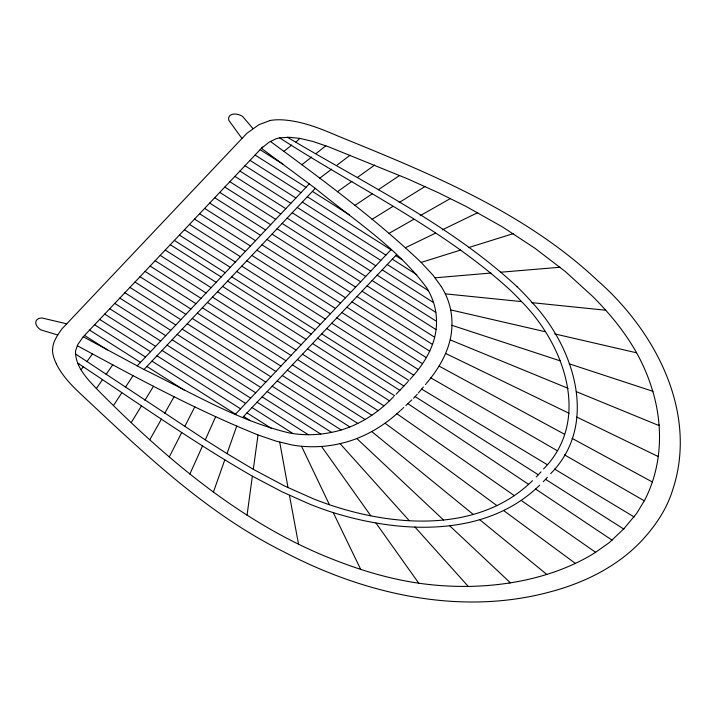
<?xml version="1.0" encoding="UTF-8"?>
<svg xmlns="http://www.w3.org/2000/svg" width="716" height="716" viewBox="0 0 716 716"><rect width="100%" height="100%" fill="white"/><g stroke="black" fill="none" stroke-linecap="round" stroke-linejoin="round"><path stroke-width="1.07" d="M426.602 383.132C440.805 366.422 452.235 345.837 451.966 323.319A137.544 84.873 25.3 0 0 450.659 309.903A107.436 66.293 25.3 0 0 445.433 294.088M543.56 468.971C591.971 419.88 563.975 343.859 521.239 301.284A213.52 131.753 25.3 0 0 510.186 290.052C441.924 227.778 356.649 187.708 279.696 137.893L277.361 138.412A37.071 22.876 25.3 0 0 275.812 138.877L269.118 142.162L261.412 148.337L83.235 336.78L77.856 344.432L75.645 350.563A37.071 22.876 25.3 0 0 75.493 351.914C75.681 367.988 88.542 380.214 98.862 391.088C168.815 461.534 246.832 527.665 341.183 562.499A274.174 169.173 25.3 0 0 359.53 568.978L361.374 569.578A242.572 149.68 25.3 0 0 418.735 583.209A261.662 161.449 25.3 0 0 468.228 586.359M411.199 378.03C425.456 362.412 437.029 342.66 436.5 320.875A128.746 79.44 25.3 0 0 435.838 312.436L435.82 312.391A108.922 67.206 25.3 0 0 433.556 302.582L382.219 269.851M543.167 481.734L545.547 479.344L623.681 528.981L636.658 513.417L644.552 500.377A335.75 207.175 25.3 0 0 652.348 481.984A344.271 212.428 25.3 0 0 658.111 457.399L658.326 455.806M247.056 515.162L252.363 476.176C192.21 441.557 135.512 401.336 77.677 363.075M532.48 480.669C479.246 533.143 394.534 526.931 328.993 504.592A213.52 131.753 25.3 0 1 312.955 498.64L284.404 485.904L253.303 469.32L258.02 434.943L275.991 441.11L291.591 444.878A89.921 55.481 25.3 0 0 301.221 446.211M434.63 337.245L362.045 291.188M213.359 492.25L224.788 459.896M253.303 469.32L227.008 453.622L236.71 426.136M133.113 375.533L125.398 387.311M189.821 474.144L202.53 445.898M227.008 453.622L205.295 439.875L215.713 416.587M169.28 456.969L181.757 432.446M184.764 426.539L194.833 406.76M164.68 413.356L174.122 396.61M149.841 439.669L161.431 419.111M426.342 357.669L346.911 307.2M131.332 422.431L141.473 405.882M144.909 400.289L153.555 386.184M269.619 120.673L258.888 124.718L246.841 133.346L61.862 328.975C57.387 335.285 52.492 342.132 52.581 350.214M113.558 405.39L121.827 392.762M96.356 388.555L102.424 379.74M106.093 374.414L112.779 364.713M81.087 369.787L83.217 366.807M86.94 361.589L92.525 353.776M78.411 364.748L79.011 363.97M423.407 386.998L418.35 393.003M426.029 383.839L425.447 384.546M417.276 394.265L413.553 398.239M410.644 378.657L410.089 379.292M550.756 473.536C599.382 424.337 573.981 346.974 532.077 302.456A217.843 134.42 25.3 0 0 517.059 286.686M408.979 380.554L326.729 328.537M540.992 471.898L540.553 472.381M540.41 472.542L536.221 476.972M408.138 381.494L396.118 394.239M545.547 479.344L547.346 477.357M261.546 148.221L262.691 146.995M415.164 396.628L538.387 474.806M624.066 528.569L609.352 542.558L595.166 552.6A335.75 207.175 25.3 0 1 575.378 563.385A344.271 212.428 25.3 0 1 547.767 574.107L545.932 574.68A334.336 206.298 25.3 0 1 511.099 582.735L509.058 583.048M137.114 365.93L309.348 183.779M428.419 290.759L428.302 290.553A80.559 49.708 25.3 0 0 426.664 287.769C396.95 247.476 353.543 219.794 315.291 188.353L144.006 369.51C191.378 392.583 237.685 420.677 289.38 432.974A80.559 49.708 25.3 0 0 293.068 433.574L293.345 433.619A90.162 55.633 25.3 0 0 308.319 434.71L308.596 434.719A108.922 67.206 25.3 0 0 320.759 434.066L320.822 434.075A128.746 79.44 25.3 0 0 330.962 432.482C354.617 428.016 375.855 414.958 392.493 397.836M235.475 414.188L390.981 249.723M242.742 417.356L396.548 254.699M394.614 395.742L312.57 343.519M393.71 396.637L393.102 397.237M539.631 485.224C485.591 538.137 399.922 533.518 332.77 512.459M411.861 399.859L405.838 405.569M295.959 142.09L299.897 138.385L312.955 141.464L328.698 146.852L407.816 178.928L438.568 192.81L465.776 206.289L502.507 226.954L535.013 248.3L565.38 271.588L592.723 296.469A274.174 169.173 25.3 0 1 604.975 309.401L606.139 310.708A242.572 149.68 25.3 0 1 636.605 352.791A261.662 161.449 25.3 0 1 652.697 391.258M403.788 407.485L403.108 408.12M535.622 489.046L612.144 540.204M402.419 408.755L400.692 410.331M399.993 410.957C382.604 427.219 361.177 439.418 337.719 444.144A137.544 84.873 25.3 0 1 321.529 446.462L321.466 446.453M354.859 205.456L372.293 193.776M283.822 151.461L291.663 145.079M301.812 164.787L311.612 157.055M316.069 153.537L325.887 145.796M331.687 169.146L319.685 178.212M337.236 164.949L350.097 155.229M337.388 191.754L351.896 181.372M357.66 177.246L374.683 165.065M378.281 189.767L399.68 175.438M372.043 219.347L392.905 206.414M399.134 202.556L424.991 186.527M270.38 141.374C322.155 179.6 374.325 217.897 421.071 262.333M388.869 233.452L413.75 219.329M420.22 215.659L450.427 198.52M405.417 247.718L435.48 233.139M442.345 229.818L477.724 212.661M460.612 250.072L421.151 262.414L432.938 275.123L441.289 286.552M468.479 247.62L513.238 233.649M279.696 137.893L288.906 137.266L299.897 138.385M435.113 277.808L490.97 273.029M500.412 272.241L560.091 267.247M531.764 302.644L605.718 310.225M441.298 286.552A89.921 55.481 25.3 0 1 445.28 293.855L521.525 301.597M450.632 309.894L544.903 331.633M554.712 333.898L636.506 352.791M66.731 323.829L42.065 317.994A10.346 6.381 25.3 0 0 35.773 322.093A10.346 6.381 25.3 0 0 40.696 329.843L57.754 335.007M451.939 325.315L560.252 360.873M569.202 363.817L652.777 391.267L652.929 391.804M257.903 434.898C195.54 409.749 136.273 377.663 77.23 345.658M450.319 339.957L568.119 388.349M576.308 391.643L659.096 425.608L659.132 426.154A334.336 206.298 25.3 0 1 658.317 455.806M252.363 476.176L282.292 491.928L308.927 503.813A215.498 132.97 25.3 0 0 332.77 512.468M445.817 353.534L569.014 413.284M576.783 417.052L658.237 456.548M143.925 369.465L83.235 336.78M439.069 366.091L564.53 434.263M572.075 438.362L652.348 481.984M287.438 137.257C365.616 184.021 449.621 224.305 517.068 286.677M430.665 377.762L557.102 450.588M564.521 454.866L644.311 500.824M421.643 389.083L547.23 464.648M554.533 469.043L634.143 516.943M260.123 149.707L282.91 164.17M255.075 155.041L305.983 187.341M312.4 191.414L349.587 214.997M250.036 160.375L300.935 192.676M307.352 196.748L391.294 250M395.671 255.621L401.81 259.514M392.314 259.183L416.784 274.702M244.988 165.709L295.896 198.01M302.313 202.082L385.897 255.111M239.941 171.052L290.848 203.344M297.265 207.416L380.849 260.445M387.267 264.517L428.302 290.553M234.902 176.387L285.8 208.678M292.218 212.75L375.802 265.779M229.854 181.721L280.762 214.012M287.179 218.085L370.763 271.113M377.18 275.186L435.82 312.391M224.806 187.055L275.714 219.347M282.131 223.419L365.715 276.448M372.132 280.52L436.5 321.359M219.767 192.389L270.666 224.69M277.083 228.753L360.667 281.782M367.084 285.854L436.008 329.584M214.719 197.723L265.627 230.024M272.044 234.096L355.628 287.125M209.672 203.058L260.579 235.358M266.996 239.43L350.58 292.459M356.998 296.531L432.5 344.432M204.633 208.401L255.531 240.692M261.949 244.765L345.533 297.793M351.95 301.866L429.725 351.207M199.585 213.735L250.493 246.027M256.91 250.099L340.494 303.128M194.537 219.069L245.445 251.361M251.862 255.433L335.446 308.462M341.863 312.534L422.512 363.701M189.498 224.403L240.397 256.695M246.814 260.767L330.398 313.796M336.815 317.868L418.251 369.528M184.451 229.738L235.358 262.038M241.775 266.101L325.359 319.13M331.776 323.202L413.669 375.157M179.403 235.072L230.31 267.372M236.727 271.445L320.312 324.473M174.364 240.406L225.263 272.707M231.68 276.779L315.264 329.808M321.681 333.88L403.985 386.094M170.292 244.711L221.19 277.011M227.607 281.084L311.2 334.112M317.618 338.185L399.913 390.399M165.244 250.054L216.151 282.346M222.569 286.418L306.153 339.447M160.196 255.388L211.104 287.68M217.521 291.752L301.105 344.781M307.522 348.853L389.415 400.808M155.157 260.722L206.056 293.014M212.473 297.086L296.066 350.115M302.483 354.187L383.91 405.847M150.109 266.057L201.017 298.348M207.434 302.421L291.018 355.449M297.435 359.522L378.084 410.689M145.062 271.391L195.969 303.691M202.386 307.755L285.97 360.783M292.388 364.856L371.855 415.271M140.023 276.725L190.921 309.026M197.339 313.098L280.932 366.118M287.349 370.19L365.124 419.54M134.975 282.059L185.883 314.36M192.3 318.432L275.884 371.461M282.301 375.524L357.803 423.433M129.927 287.393L180.835 319.694M187.252 323.766L270.836 376.795M277.253 380.867L349.838 426.915M124.888 292.737L175.787 325.028M182.204 329.1L265.797 382.129M272.214 386.201L341.138 429.931M119.841 298.071L170.748 330.362M177.165 334.435L260.749 387.463M267.166 391.536L331.535 432.375M114.793 303.405L165.7 335.697M172.117 339.769L255.701 392.798M262.119 396.87L320.768 434.075M109.754 308.739L160.653 341.031M167.07 345.103L250.663 398.132M257.08 402.204L308.327 434.719M104.706 314.073L155.614 346.374M162.031 350.437L245.615 403.466M252.032 407.538L293.068 433.574M99.658 319.408L150.566 351.708M156.983 355.78L240.567 408.809M246.984 412.872L271.454 428.401M243.619 416.435L249.759 420.328M94.619 324.742L145.518 357.042M151.935 361.115L235.877 414.367M89.572 330.085L140.479 362.377M146.896 366.449L184.084 390.041M84.524 335.419L107.319 349.873M205.25 439.848L75.457 353.901M407.869 403.654L528.596 484.356M396.745 413.642L514.446 495.696M521.355 500.511L595.64 552.305M261.412 148.337L315.291 188.353M385.047 423.219L497.011 505.675M503.742 510.633L575.387 563.385M371.899 431.712L473.33 514.482M479.729 519.7L546.791 574.411M356.971 438.684L443.553 520.013M449.576 525.678L510.427 582.833M340.073 443.625L409.194 520.63M414.904 526.994L468.264 586.413L468.935 586.404A303.915 187.529 25.3 0 0 509.04 583.021M252.945 128.576L242.554 116.359A10.346 6.381 25.3 0 0 232.181 114.372A10.346 6.381 25.3 0 0 228.86 120.386L241.972 138.492M321.52 446.444L370.79 515.771M375.927 522.984L418.717 583.137M56.295 363.8C62.328 375.963 71.922 385.843 81.785 394.972C143.818 453.147 206.36 513.256 283.294 551.553C364.355 594.262 460.657 616.36 550.774 591.711C584.381 582.752 616.879 566.759 641.088 541.377C654.836 526.654 666.56 509.711 672.557 490.281C698.494 412.837 655.435 331.257 597.583 280.574C524.497 211.784 429.877 173.433 338.337 136.21C321.752 129.077 304.721 122.105 286.606 120.216A54.837 33.84 25.3 0 0 269.547 120.574M333.244 512.611L360.694 569.354M329.441 504.744L301.517 446.238A107.436 66.293 25.3 0 0 321.439 446.417M289.461 495.347L298.483 543.918M279.714 442.166L288.029 487.659M659.006 424.472L659.096 425.608M56.403 363.8A54.837 33.84 25.3 0 1 52.447 350.178M428.437 290.759A90.162 55.633 25.3 0 1 433.457 302.367M652.965 391.813A303.915 187.529 25.3 0 1 658.971 424.463"/></g></svg>
